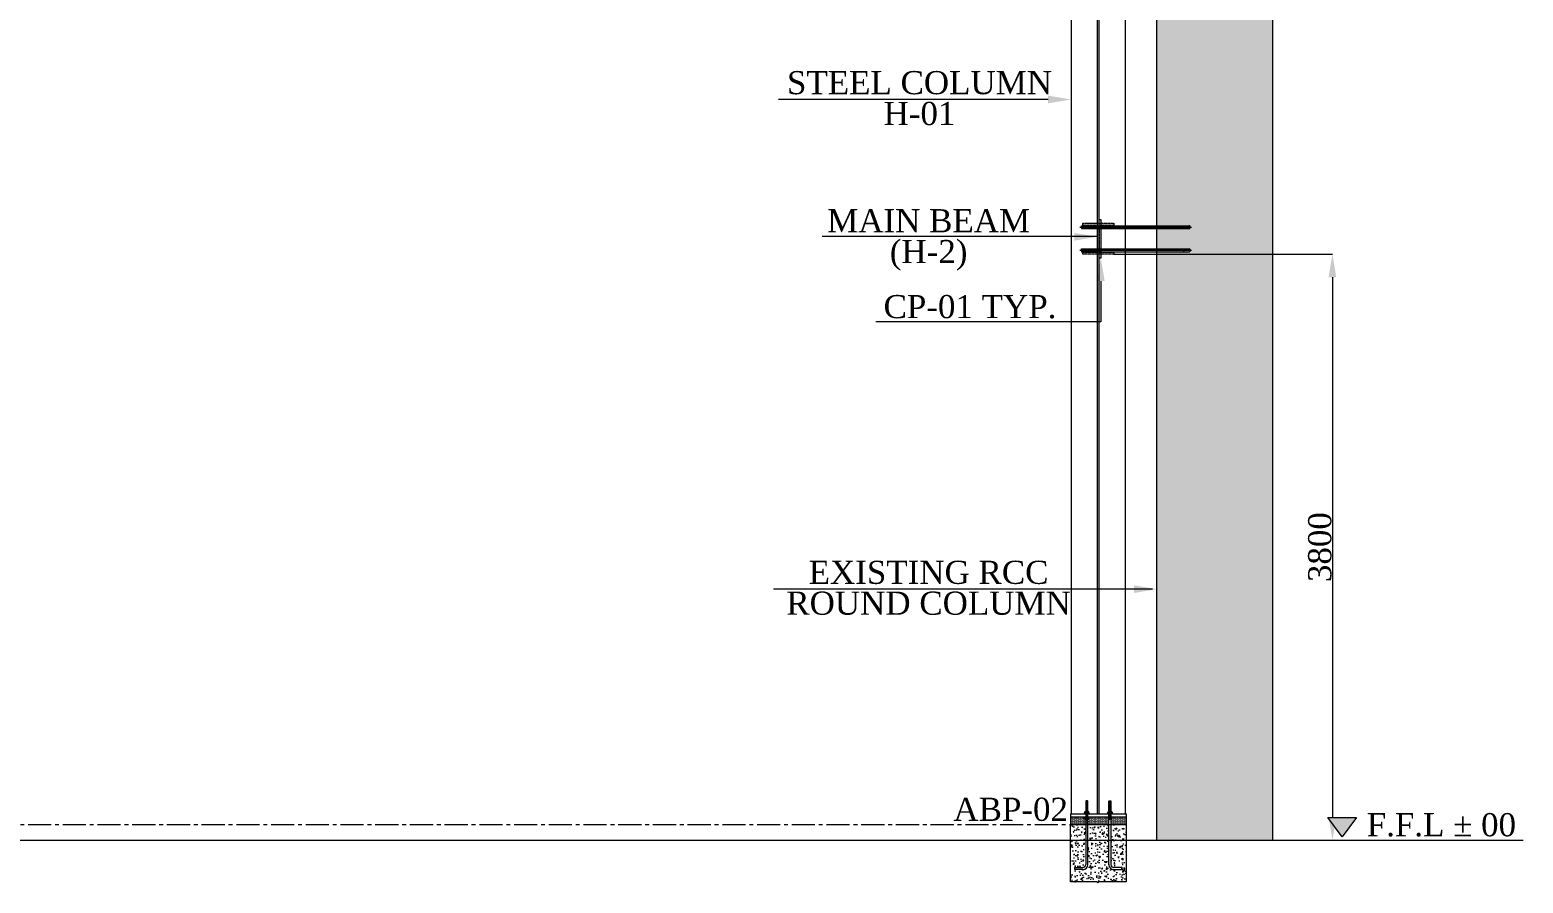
# Model space of a CAD drawing. Header units: millimetres. Extents: x 0 to 13151789, y -1482478 to 0.
# Drawn here: x 12782151 to 12791829, y -1397340 to -1391806 of the extents above; entities that cross this region are included whole.
import ezdxf
from ezdxf.entities.mleader import LeaderData, LeaderLine
from ezdxf.math import Vec2, Vec3

# ---------------------------------------------------------------- set-up
doc = ezdxf.new("R2010")
doc.units = ezdxf.units.MM
doc.header["$LTSCALE"] = 0.4
doc.header["$MEASUREMENT"] = 0
doc.header["$PDMODE"] = 66
doc.linetypes.add('CENTER', pattern=[2, 1.25, -0.25, 0.25, -0.25])
doc.linetypes.add('CENTER2', pattern=[1.125, 0.75, -0.125, 0.125, -0.125])
doc.layers.get('0').update_dxf_attribs({"lineweight": 0})
doc.layers.get('Defpoints').update_dxf_attribs({"lineweight": 0})
for name, color, linetype, lineweight in [('2', 3, 'Continuous', 0), ('Bolt', 255, 'Continuous', 0), ('HATCH', 8, 'Continuous', 0), ('Layer 1', 7, 'Continuous', 0), ('MISCEL', 7, 'Continuous', 0), ('Other object type', 1, 'Continuous', 0), ('Outer Line', 1, 'Continuous', 0)]:
    doc.layers.add(name, color=color, linetype=linetype, lineweight=lineweight)
doc.layers.add('CENTER', color=1, linetype='CENTER')
doc.styles.add('style2', font='ARIALN.TTF')
doc.styles.add('TNROMAN', font='times.ttf')
doc.dimstyles.new('shahid', dxfattribs={"dimtxt": 37.0005, "dimasz": 20, "dimexe": 8, "dimexo": 10, "dimgap": 5, "dimtad": 3, "dimdec": 0, "dimrnd": 1, "dimzin": 0, "dimdsep": 46, "dimtxsty": 'style2', "dimcen": 0.09, "dimclrt": 1, "dimadec": 0, "dimazin": 0, "dimtfac": 1, "dimtdec": 0, "dimtix": 1, "dimtmove": 1, "dimatfit": 3, "dimfxl": 1, "dimtolj": 1, "dimtzin": 0, "dimlwd": 5, "dimlwe": 5, "dimarcsym": 0})

# ---------------------------------------------------------------- blocks, each defined once
blk = doc.blocks.new('*D185')
at = {"layer": 'Defpoints', "color": 0, "lineweight": 0, "transparency": 16777216}
for p in [(12789176.3, -1393261), (12789176.3, -1397061), (12790593.4, -1397061)]:
    blk.add_point(p, dxfattribs=at)
at = {"layer": 'Layer 1', "color": 8, "lineweight": 5, "transparency": 16777216}
for p, q in [((12789176.3, -1393261), (12790593.4, -1393261)), ((12790593.4, -1393411), (12790593.4, -1396911)), ((12789176.3, -1397061), (12790593.4, -1397061))]:
    blk.add_line(p, q, dxfattribs=at)
at = {"layer": 'Layer 1', "color": 8, "lineweight": 0, "transparency": 16777216}
for points in [[(12790568.4, -1393411), (12790618.4, -1393411), (12790593.4, -1393261)], [(12790568.4, -1396911), (12790618.4, -1396911), (12790593.4, -1397061)]]:
    blk.add_solid(points, dxfattribs=at)
at = {"layer": 'Layer 1', "color": 2, "lineweight": 0, "transparency": 16777216, "insert": (12790512.1, -1395161), "char_height": 150, "attachment_point": 5, "rotation": 90, "style": 'TNROMAN'}
blk.add_mtext('\\A1;3800', dxfattribs=at)

msp = doc.modelspace()

# ---------------------------------------------------------------- hatches: boundary and pattern name
at = {"layer": 'Bolt', "linetype": 'Continuous', "lineweight": 0, "ltscale": 20}
h = msp.add_hatch(dxfattribs=at)
h.set_pattern_fill('DOTS', color=4, scale=120)
h.set_pattern_definition([(0, (5183814.4656, -2082298.824), (3.75, 7.5), [0, -7.5])])
h.paths.add_polyline_path([(12789007.9, -1396922.6), (12788999.8, -1396922.6), (12789000.7, -1396922.6, -0.144378), (12788994.6, -1396920.4), (12788994.6, -1396911.8), (12789007.9, -1396911.6), (12789007.9, -1396911), (12788896.3, -1396911), (12788896.3, -1396961), (12789007.9, -1396961)])
h.paths.add_polyline_path([(12788988, -1396921.5, -0.076214), (12788987.2, -1396920.4)], flags=16)
h.paths.add_polyline_path([(12789144.6, -1396922.6), (12789139, -1396922.6), (12789138.1, -1396921.6, -0.085805), (12789137.2, -1396920.4), (12789137.2, -1396912.1), (12789144.6, -1396912.1), (12789144.6, -1396911), (12789007.9, -1396911), (12789007.9, -1396912.1), (12789015.3, -1396912.1), (12789015.3, -1396920.4, -0.085805), (12789014.4, -1396921.6), (12789013.5, -1396922.6), (12789007.9, -1396922.6), (12789007.9, -1396961), (12789144.6, -1396961)])
h.paths.add_polyline_path([(12789256.3, -1396911), (12789157.9, -1396911), (12789157.9, -1396912.1), (12789165.3, -1396912.1), (12789165.3, -1396920.4, -0.076214), (12789164.5, -1396921.5), (12789163.6, -1396922.6), (12789157.9, -1396922.6), (12789157.9, -1396961), (12789256.3, -1396961)])
at = {"layer": 'CENTER', "lineweight": 0}
h = msp.add_hatch(color=256, dxfattribs=at)
h.dxf.hatch_style = 1
h.paths.add_polyline_path([(12789176.3, -1393061), (12788976.3, -1393061), (12788976.3, -1393075), (12789070.3, -1393075), (12789070.3, -1393247), (12788976.3, -1393247), (12788976.3, -1393261), (12789176.3, -1393261), (12789176.3, -1393247), (12789082.3, -1393247), (12789082.3, -1393075), (12789176.3, -1393075)])
at = {"layer": 'HATCH', "lineweight": 0}
h = msp.add_hatch(dxfattribs=at)
h.set_pattern_fill('AR-CONC', color=251, scale=50)
h.set_pattern_definition([(50, (5158747.62, -1966907.05), (358.630091, -31.376067), [37.5, -412.5]), (355, (5158747.62, -1966907.05), (-69.375667, 376.096067), [30, -330]), (100.4514445, (5158777.5, -1966909.67), (289.254423, 344.719995), [31.870096, -350.571056]), (46.1842, (5158747.6, -1966807.05), (533.620665, -82.75964), [56.25, -618.75]), (96.6356355, (5158792.1, -1966813.95), (467.330973, 487.0593), [47.80517, -525.85688]), (351.184164, (5158747.6, -1966807.05), (467.330973, 487.0593), [45, -495]), (21, (5158797.62, -1966832.05), (298.453526, -201.309445), [37.5, -412.5]), (326, (5158797.62, -1966832.05), (121.657666, 362.575023), [30, -330]), (71.4514447, (5158822.5, -1966848.83), (420.111188, 161.265576), [31.870095, -350.571056]), (37.5, (5158747.62, -1966907.05), (6.0799277, 166.446927), [0, -326, 0, -335, 0, -331.25]), (7.5, (5158747.62, -1966907.05), (131.5347687, 197.205856), [0, -191, 0, -318.5, 0, -126.25]), (327.5, (5158636.12, -1966907.05), (266.911218, -11.2774359), [0, -125, 0, -390, 0, -517.5]), (317.5, (5158586.12, -1966907.05), (291.593085, 50.052491), [0, -162.5, 0, -259, 0, -367.5])])
edge = h.paths.add_edge_path()
edge.add_line((12789456.3, -1397061), (12790206.2, -1397061))
edge.add_line((12790206.2, -1397061), (12790206.2, -1388810.5))
edge.add_spline(control_points=[(12790206.2, -1388810.5), (12790131.4, -1388778), (12789791.8, -1388688.9), (12789684.4, -1388880.4), (12789492.5, -1388837.7), (12789456.3, -1388826.3)], knot_values=[54.54987, 54.54987, 54.54987, 54.54987, 264.66847, 503.654048, 562.857576, 562.857576, 562.857576, 562.857576], degree=3, periodic=0)
edge.add_line((12789456.3, -1388826.3), (12789456.3, -1397061))
at = {"layer": 'Other object type', "lineweight": 0, "transparency": 33554526}
h = msp.add_hatch(dxfattribs=at)
h.set_pattern_fill('AR-CONC', color=255, scale=10)
h.set_pattern_definition([(50, (5182350.246, -2080341.03), (71.72601826, -6.2752135), [7.5, -82.5]), (355, (5182350.246, -2080341.03), (-13.87513336, 75.2192134), [6, -66]), (100.4514445, (5182356.22, -2080341.555), (57.8508847, 68.9439991), [6.3740192, -70.1142112]), (46.1842, (5182350.25, -2080321.03), (106.7241331, -16.5519281), [11.25, -123.75]), (96.6356355, (5182359.14, -2080322.41), (93.4661946, 97.4118601), [9.5610342, -105.171376]), (351.184164, (5182350.25, -2080321.03), (93.4661945, 97.41186), [9, -99.0000001]), (21, (5182360.246, -2080326.03), (59.6907052, -40.26188907), [7.5, -82.5]), (326, (5182360.246, -2080326.03), (24.3315332, 72.5150045), [6, -66]), (71.4514447, (5182365.22, -2080329.39), (84.0222377, 32.2531153), [6.374019, -70.1142112]), (37.5, (5182350.246, -2080341.032), (1.21598553, 33.28938538), [0, -65.2, 0, -67, 0, -66.25]), (7.5, (5182350.246, -2080341.032), (26.30695374, 39.44117119), [0, -38.2, 0, -63.7, 0, -25.25]), (327.5, (5182327.946, -2080341.032), (53.38224362, -2.25548717), [0, -25, 0, -78, 0, -103.5]), (317.5, (5182317.946, -2080341.03), (58.31861693, 10.01049823), [0, -32.5, 0, -51.8, 0, -73.5])])
h.paths.add_polyline_path([(12789144.6, -1396961), (12789007.9, -1396961), (12789007.9, -1397219.9, -0.414217), (12788975.3, -1397252.5), (12788924.2, -1397252.5), (12788924.2, -1397239.2), (12788975.3, -1397239.2, 0.414218), (12788994.6, -1397219.9), (12788994.6, -1396961), (12788896.3, -1396961), (12788896.3, -1397331.7), (12789069.3, -1397331.7), (12789072.5, -1397340.5), (12789079, -1397323), (12789082.1, -1397331.7), (12789256.3, -1397331.7), (12789256.3, -1396961), (12789157.9, -1396961), (12789157.9, -1397219.9, 0.414209), (12789177.2, -1397239.2), (12789228.3, -1397239.2), (12789228.3, -1397252.5), (12789177.2, -1397252.5, -0.41421), (12789144.6, -1397219.9)])
at = {"layer": 'Other object type', "lineweight": 0}
h = msp.add_hatch(color=4, dxfattribs=at)
h.dxf.hatch_style = 1
h.paths.add_polyline_path([(12790562.8, -1396913.8), (12790656.4, -1397039.7), (12790750, -1396913.8)])

# ---------------------------------------------------------------- linework, layer by layer
at = {"lineweight": 0, "ltscale": 0.0025}
for points in [[(12788750.3, -1392232.8), (12788900.3, -1392257.8), (12788750.3, -1392282.8)], [(12788920.3, -1393123), (12789070.3, -1393148), (12788920.3, -1393173)], [(12789067.3, -1393436), (12789092.3, -1393286), (12789117.3, -1393436)], [(12789306.3, -1395408.6), (12789456.3, -1395433.6), (12789306.3, -1395458.6)]]:
    msp.add_solid(points, dxfattribs=at)
at = {"layer": '2', "lineweight": 0}
for p, q in [((12788901.3, -1394250.2), (12788901.3, -1389061)), ((12789070.3, -1394250.2), (12789070.3, -1389073)), ((12789082.3, -1394250.2), (12789082.3, -1389073)), ((12789251.3, -1394250.2), (12789251.3, -1389061)), ((12789251.3, -1396891), (12789251.3, -1393273.5)), ((12788901.3, -1396891), (12788901.3, -1393830.5)), ((12789070.3, -1396891), (12789070.3, -1393830.5)), ((12789082.3, -1396891), (12789082.3, -1393830.5)), ((12788896.3, -1396891), (12789256.3, -1396891)), ((12788896.3, -1396891), (12788896.3, -1396911)), ((12789256.3, -1396891), (12789256.3, -1396911)), ((12788896.3, -1396911), (12789256.3, -1396911))]:
    msp.add_line(p, q, dxfattribs=at)
at = {"layer": '2', "lineweight": 0, "const_width": 5}
msp.add_lwpolyline([(12789256.3, -1396911), (12788896.3, -1396911), (12788896.3, -1396891), (12789256.3, -1396891)], close=True, dxfattribs=at)
at = {"layer": 'Bolt', "color": 4, "linetype": 'Continuous', "lineweight": 0, "ltscale": 20}
for p, q in [((12788987.4, -1396912.9), (12788987.4, -1396912.9)), ((12788989, -1396922.3), (12788989, -1396922.3)), ((12788992.1, -1396922.3), (12788992.1, -1396922.3)), ((12788995.2, -1396922.3), (12788995.2, -1396922.3)), ((12788998.3, -1396922.3), (12788998.3, -1396922.3)), ((12789015.5, -1396912.9), (12789015.5, -1396912.9)), ((12789151.5, -1396922.3), (12789151.5, -1396922.3))]:
    msp.add_line(p, q, dxfattribs=at)
at = {"layer": 'CENTER', "lineweight": 0}
msp.add_lwpolyline([(12789070.3, -1393075), (12788976.3, -1393075), (12788976.3, -1393061), (12789176.3, -1393061), (12789176.3, -1393075), (12789082.3, -1393075), (12789082.3, -1393247), (12789176.3, -1393247), (12789176.3, -1393261), (12788976.3, -1393261), (12788976.3, -1393247), (12789070.3, -1393247)], close=True, dxfattribs=at)
at = {"layer": 'MISCEL', "color": 1, "lineweight": 0}
for p, q in [((12788956.8, -1393086), (12789679.4, -1393086)), ((12789072.8, -1393086), (12788964.9, -1393086)), ((12788965.9, -1393077.9), (12788966.3, -1393076.9)), ((12788965.9, -1393086), (12788965.9, -1393077.9)), ((12788965.9, -1393086), (12788965.9, -1393094.1)), ((12788965.9, -1393094.1), (12788966.6, -1393095.2)), ((12788966.3, -1393076.9), (12789387, -1393076.9)), ((12788966.6, -1393095.2), (12789382, -1393095.2)), ((12788967.5, -1393081.1), (12788967.4, -1393091.7)), ((12788968.9, -1393076.9), (12788968.6, -1393095.2)), ((12788970.5, -1393081.1), (12788970.3, -1393091.7)), ((12788972.3, -1393076.9), (12788972, -1393095.2)), ((12788973.9, -1393081.1), (12788973.7, -1393091.7)), ((12788975.7, -1393076.9), (12788975.4, -1393095.2)), ((12788977.3, -1393081.1), (12788977.1, -1393091.7)), ((12788979.2, -1393076.9), (12788978.8, -1393095.2)), ((12788979.1, -1393076.9), (12788978.8, -1393095.2)), ((12788980.7, -1393081.1), (12788980.5, -1393091.7)), ((12788980.8, -1393081.1), (12788980.6, -1393091.7)), ((12788982.6, -1393076.9), (12788982.2, -1393095.2)), ((12788982.5, -1393076.9), (12788982.2, -1393095.2)), ((12788984.2, -1393081.1), (12788984, -1393091.7)), ((12788986, -1393076.9), (12788985.6, -1393095.2)), ((12788987.6, -1393081.1), (12788987.4, -1393091.7)), ((12788989.4, -1393076.9), (12788989, -1393095.2)), ((12788991, -1393081.1), (12788990.8, -1393091.7)), ((12788992.8, -1393076.9), (12788992.4, -1393095.2)), ((12788994.7, -1393081.1), (12788994.5, -1393091.7)), ((12788996.8, -1393076.9), (12788996.4, -1393095.2)), ((12788998.4, -1393081.1), (12788998.2, -1393091.7)), ((12788999.3, -1393076.5), (12788999, -1393094.9)), ((12788999.3, -1393076.9), (12788999, -1393095.2)), ((12789000.9, -1393081.1), (12789000.8, -1393091.7)), ((12789002.7, -1393076.9), (12789002.4, -1393095.2)), ((12789004.3, -1393081.1), (12789004.2, -1393091.7)), ((12789006.1, -1393076.9), (12789005.8, -1393095.2)), ((12789007.7, -1393081.1), (12789007.6, -1393091.7)), ((12789009.5, -1393076.9), (12789009.2, -1393095.2)), ((12789011.1, -1393081.1), (12789011, -1393091.7)), ((12789012.9, -1393076.9), (12789012.6, -1393095.2)), ((12789014.9, -1393081.1), (12789014.7, -1393091.7)), ((12789016.9, -1393076.9), (12789016.6, -1393095.2)), ((12789018.5, -1393081.1), (12789018.3, -1393091.7)), ((12789019.5, -1393076.9), (12789019.2, -1393095.2)), ((12789021.1, -1393081.1), (12789020.9, -1393091.7)), ((12789022.9, -1393076.9), (12789022.6, -1393095.2)), ((12789024.5, -1393081.1), (12789024.3, -1393091.7)), ((12789026.3, -1393076.9), (12789026, -1393095.2)), ((12789027.9, -1393081.1), (12789027.7, -1393091.7)), ((12789029.7, -1393076.9), (12789029.4, -1393095.2)), ((12789031.3, -1393081.1), (12789031.1, -1393091.7)), ((12789033.1, -1393076.9), (12789032.8, -1393095.2)), ((12789034.7, -1393081.1), (12789034.5, -1393091.7)), ((12789036.5, -1393076.9), (12789036.2, -1393095.2)), ((12789038.4, -1393081.1), (12789038.2, -1393091.7)), ((12789040.5, -1393076.9), (12789040.2, -1393095.2)), ((12789042.1, -1393081.1), (12789041.9, -1393091.7)), ((12789043, -1393076.9), (12789042.7, -1393095.2)), ((12789044.7, -1393081.1), (12789044.5, -1393091.7)), ((12789046.4, -1393076.9), (12789046.1, -1393095.2)), ((12789048.1, -1393081.1), (12789047.9, -1393091.7)), ((12789049.8, -1393076.9), (12789049.5, -1393095.2)), ((12789051.5, -1393081.1), (12789051.3, -1393091.7)), ((12789053.2, -1393076.9), (12789052.9, -1393095.2)), ((12789054.9, -1393081.1), (12789054.7, -1393091.7)), ((12789056.6, -1393076.9), (12789056.3, -1393095.2)), ((12789058.3, -1393081.1), (12789058.1, -1393091.7)), ((12789060.1, -1393076.9), (12789059.7, -1393095.2)), ((12789062, -1393081.1), (12789061.8, -1393091.7)), ((12789064, -1393076.9), (12789063.7, -1393095.2)), ((12789064, -1393076.9), (12789063.7, -1393095.2)), ((12789065.7, -1393081.1), (12789065.5, -1393091.7)), ((12789067.4, -1393076.9), (12789067.1, -1393095.2)), ((12789069.1, -1393081.1), (12789068.9, -1393091.7)), ((12789070.8, -1393076.9), (12789070.5, -1393095.2)), ((12789072.5, -1393081.1), (12789072.3, -1393091.7)), ((12789074.2, -1393076.9), (12789073.9, -1393095.2)), ((12789076.2, -1393081.1), (12789076, -1393091.7)), ((12789078.2, -1393076.9), (12789077.9, -1393095.2)), ((12789079.8, -1393081.6), (12789079.7, -1393092.2)), ((12789083.2, -1393081.6), (12789083.1, -1393092.2)), ((12789085, -1393077.4), (12789084.7, -1393095.2)), ((12789086.7, -1393081.6), (12789086.5, -1393092.2)), ((12789088.4, -1393077.4), (12789088.3, -1393086)), ((12789090.4, -1393081.6), (12789090.2, -1393092.2)), ((12789092.4, -1393077.4), (12789092.1, -1393095.2)), ((12789334.6, -1393076.9), (12789663.8, -1393076.9)), ((12789334.6, -1393095.2), (12789663.8, -1393095.2)), ((12789630.6, -1393095.2), (12789630.6, -1393076.9)), ((12789663.8, -1393095.2), (12789664.3, -1393095.2)), ((12788956.8, -1393236), (12789679.4, -1393236)), ((12789072.8, -1393236), (12788964.9, -1393236)), ((12788965.9, -1393227.9), (12788966.3, -1393226.9)), ((12788965.9, -1393236), (12788965.9, -1393227.9)), ((12788965.9, -1393236), (12788965.9, -1393244.1)), ((12788965.9, -1393244.1), (12788966.6, -1393245.2)), ((12788966.3, -1393226.9), (12789387, -1393226.9)), ((12788966.6, -1393245.2), (12789382, -1393245.2)), ((12788967.5, -1393231.1), (12788967.4, -1393241.7)), ((12788968.9, -1393226.9), (12788968.6, -1393245.2)), ((12788970.5, -1393231.1), (12788970.3, -1393241.7)), ((12788972.3, -1393226.9), (12788972, -1393245.2)), ((12788973.9, -1393231.1), (12788973.7, -1393241.7)), ((12788975.7, -1393226.9), (12788975.4, -1393245.2)), ((12788977.3, -1393231.1), (12788977.1, -1393241.7)), ((12788979.2, -1393226.9), (12788978.8, -1393245.2)), ((12788979.1, -1393226.9), (12788978.8, -1393245.2)), ((12788980.7, -1393231.1), (12788980.5, -1393241.7)), ((12788980.8, -1393231.1), (12788980.6, -1393241.7)), ((12788982.6, -1393226.9), (12788982.2, -1393245.2)), ((12788982.5, -1393226.9), (12788982.2, -1393245.2)), ((12788984.2, -1393231.1), (12788984, -1393241.7)), ((12788986, -1393226.9), (12788985.6, -1393245.2)), ((12788987.6, -1393231.1), (12788987.4, -1393241.7)), ((12788989.4, -1393226.9), (12788989, -1393245.2)), ((12788991, -1393231.1), (12788990.8, -1393241.7)), ((12788992.8, -1393226.9), (12788992.4, -1393245.2)), ((12788994.7, -1393231.1), (12788994.5, -1393241.7)), ((12788996.8, -1393226.9), (12788996.4, -1393245.2)), ((12788998.4, -1393231.1), (12788998.2, -1393241.7)), ((12788999.3, -1393226.5), (12788999, -1393244.9)), ((12788999.3, -1393226.9), (12788999, -1393245.2)), ((12789000.9, -1393231.1), (12789000.8, -1393241.7)), ((12789002.7, -1393226.9), (12789002.4, -1393245.2)), ((12789004.3, -1393231.1), (12789004.2, -1393241.7)), ((12789006.1, -1393226.9), (12789005.8, -1393245.2)), ((12789007.7, -1393231.1), (12789007.6, -1393241.7)), ((12789009.5, -1393226.9), (12789009.2, -1393245.2)), ((12789011.1, -1393231.1), (12789011, -1393241.7)), ((12789012.9, -1393226.9), (12789012.6, -1393245.2)), ((12789014.9, -1393231.1), (12789014.7, -1393241.7)), ((12789016.9, -1393226.9), (12789016.6, -1393245.2)), ((12789018.5, -1393231.1), (12789018.3, -1393241.7)), ((12789019.5, -1393226.9), (12789019.2, -1393245.2)), ((12789021.1, -1393231.1), (12789020.9, -1393241.7)), ((12789022.9, -1393226.9), (12789022.6, -1393245.2)), ((12789024.5, -1393231.1), (12789024.3, -1393241.7)), ((12789026.3, -1393226.9), (12789026, -1393245.2)), ((12789027.9, -1393231.1), (12789027.7, -1393241.7)), ((12789029.7, -1393226.9), (12789029.4, -1393245.2)), ((12789031.3, -1393231.1), (12789031.1, -1393241.7)), ((12789033.1, -1393226.9), (12789032.8, -1393245.2)), ((12789034.7, -1393231.1), (12789034.5, -1393241.7)), ((12789036.5, -1393226.9), (12789036.2, -1393245.2)), ((12789038.4, -1393231.1), (12789038.2, -1393241.7)), ((12789040.5, -1393226.9), (12789040.2, -1393245.2)), ((12789042.1, -1393231.1), (12789041.9, -1393241.7)), ((12789043, -1393226.9), (12789042.7, -1393245.2)), ((12789044.7, -1393231.1), (12789044.5, -1393241.7)), ((12789046.4, -1393226.9), (12789046.1, -1393245.2)), ((12789048.1, -1393231.1), (12789047.9, -1393241.7)), ((12789049.8, -1393226.9), (12789049.5, -1393245.2)), ((12789051.5, -1393231.1), (12789051.3, -1393241.7)), ((12789053.2, -1393226.9), (12789052.9, -1393245.2)), ((12789054.9, -1393231.1), (12789054.7, -1393241.7)), ((12789056.6, -1393226.9), (12789056.3, -1393245.2)), ((12789058.3, -1393231.1), (12789058.1, -1393241.7)), ((12789060.1, -1393226.9), (12789059.7, -1393245.2)), ((12789062, -1393231.1), (12789061.8, -1393241.7)), ((12789064, -1393226.9), (12789063.7, -1393245.2)), ((12789064, -1393226.9), (12789063.7, -1393245.2)), ((12789065.7, -1393231.1), (12789065.5, -1393241.7)), ((12789067.4, -1393226.9), (12789067.1, -1393245.2)), ((12789069.1, -1393231.1), (12789068.9, -1393241.7)), ((12789070.8, -1393226.9), (12789070.5, -1393245.2)), ((12789072.5, -1393231.1), (12789072.3, -1393241.7)), ((12789074.2, -1393226.9), (12789073.9, -1393245.2)), ((12789076.2, -1393231.1), (12789076, -1393241.7)), ((12789078.2, -1393226.9), (12789077.9, -1393245.2)), ((12789079.8, -1393231.6), (12789079.7, -1393242.2)), ((12789083.2, -1393231.6), (12789083.1, -1393242.2)), ((12789085, -1393227.4), (12789084.7, -1393245.2)), ((12789086.7, -1393231.6), (12789086.5, -1393242.2)), ((12789088.4, -1393227.4), (12789088.3, -1393236)), ((12789090.4, -1393231.6), (12789090.2, -1393242.2)), ((12789092.4, -1393227.4), (12789092.1, -1393245.2)), ((12789334.6, -1393226.9), (12789663.8, -1393226.9)), ((12789334.6, -1393245.2), (12789663.8, -1393245.2)), ((12789630.6, -1393245.2), (12789630.6, -1393226.9)), ((12789663.8, -1393245.2), (12789664.3, -1393245.2))]:
    msp.add_line(p, q, dxfattribs=at)
at = {"layer": 'MISCEL', "lineweight": 0}
for p, q in [((12789021.1, -1396889.4), (12788981.4, -1396889.4)), ((12788981.4, -1396891), (12788981.4, -1396889.4)), ((12789021.1, -1396891), (12788981.4, -1396891)), ((12788986, -1396889.4), (12788986, -1396891)), ((12788987.2, -1396880.5), (12788988.9, -1396878.3)), ((12788987.2, -1396880.5), (12788987.2, -1396888.8)), ((12789015.3, -1396888.8), (12788987.2, -1396888.8)), ((12789013.5, -1396878.3), (12788988.9, -1396878.3)), ((12788994.4, -1396879.1), (12789007.7, -1396878.9)), ((12788996.2, -1396807), (12788994.6, -1396808.6)), ((12788994.6, -1396808.6), (12788994.6, -1397219.9)), ((12788994.6, -1396809.6), (12789007.7, -1396809.3)), ((12788994.6, -1396813), (12789007.9, -1396812.7)), ((12788994.6, -1396820.2), (12789007.9, -1396820)), ((12788994.6, -1396827.5), (12789007.9, -1396827.2)), ((12788994.6, -1396834.7), (12789007.7, -1396834.5)), ((12788994.6, -1396842), (12789007.9, -1396841.8)), ((12788994.6, -1396849.2), (12789007.9, -1396849)), ((12788994.6, -1396858.4), (12789007.9, -1396858.2)), ((12788994.6, -1396865.7), (12789007.9, -1396865.5)), ((12788994.6, -1396874.9), (12789007.9, -1396874.6)), ((12788994.6, -1396876.7), (12789007.9, -1396876.5)), ((12788994.6, -1396885.5), (12788994.6, -1396894.4)), ((12788994.8, -1396881.7), (12789008, -1396881.4)), ((12788995, -1396809.3), (12789006.3, -1396809.1)), ((12788995.1, -1396816.6), (12789007.9, -1396816.4)), ((12788995.2, -1396823.8), (12789007.9, -1396823.6)), ((12788995.4, -1396831.1), (12789007.9, -1396830.9)), ((12788995.5, -1396838.3), (12789006.8, -1396838.1)), ((12788995.5, -1396854.8), (12789006.8, -1396854.6)), ((12788995.6, -1396845.6), (12789007, -1396845.4)), ((12788995.6, -1396852.9), (12789007, -1396852.7)), ((12788995.6, -1396862), (12789007, -1396861.9)), ((12788995.6, -1396869.3), (12789007, -1396869.1)), ((12788995.6, -1396871.2), (12789007, -1396871)), ((12788995.6, -1396883.8), (12789007, -1396883.6)), ((12789006.3, -1396807), (12788996.2, -1396807)), ((12789007.9, -1396808.6), (12789006.3, -1396807)), ((12789007.9, -1397219.9), (12789007.9, -1396808.6)), ((12789015.3, -1396880.5), (12789013.5, -1396878.3)), ((12789015.3, -1396888.8), (12789015.3, -1396880.5)), ((12789016.5, -1396889.4), (12789016.5, -1396891)), ((12789021.1, -1396891), (12789021.1, -1396889.4)), ((12789131.4, -1396889.4), (12789171.1, -1396889.4)), ((12789131.4, -1396891), (12789131.4, -1396889.4)), ((12789131.4, -1396891), (12789171.1, -1396891)), ((12789136, -1396889.4), (12789136, -1396891)), ((12789137.2, -1396880.5), (12789139, -1396878.3)), ((12789137.2, -1396888.8), (12789137.2, -1396880.5)), ((12789137.2, -1396888.8), (12789165.3, -1396888.8)), ((12789139, -1396878.3), (12789163.6, -1396878.3)), ((12789157.7, -1396881.7), (12789144.5, -1396881.4)), ((12789144.6, -1396808.6), (12789146.2, -1396807)), ((12789144.6, -1397219.9), (12789144.6, -1396808.6)), ((12789157.9, -1396842), (12789144.6, -1396841.8)), ((12789157.9, -1396849.2), (12789144.6, -1396849)), ((12789157.9, -1396858.4), (12789144.6, -1396858.2)), ((12789157.9, -1396865.7), (12789144.6, -1396865.5)), ((12789157.9, -1396874.9), (12789144.6, -1396874.6)), ((12789157.9, -1396876.7), (12789144.6, -1396876.5)), ((12789157.9, -1396809.6), (12789144.8, -1396809.3)), ((12789158, -1396813), (12789144.8, -1396812.7)), ((12789158, -1396820.2), (12789144.8, -1396820)), ((12789158, -1396834.7), (12789144.8, -1396834.5)), ((12789158.1, -1396879.1), (12789144.8, -1396878.9)), ((12789158.1, -1396827.5), (12789144.9, -1396827.2)), ((12789156.9, -1396845.6), (12789145.6, -1396845.4)), ((12789156.9, -1396852.9), (12789145.6, -1396852.7)), ((12789156.9, -1396862), (12789145.6, -1396861.9)), ((12789156.9, -1396869.3), (12789145.6, -1396869.1)), ((12789156.9, -1396871.2), (12789145.6, -1396871)), ((12789156.9, -1396883.8), (12789145.6, -1396883.6)), ((12789157, -1396816.6), (12789145.7, -1396816.4)), ((12789157, -1396823.8), (12789145.7, -1396823.6)), ((12789157, -1396838.3), (12789145.7, -1396838.1)), ((12789157, -1396854.8), (12789145.7, -1396854.6)), ((12789157.1, -1396811.1), (12789145.8, -1396810.9)), ((12789157.1, -1396831.1), (12789145.8, -1396830.9)), ((12789146.2, -1396807), (12789156.3, -1396807)), ((12789156.3, -1396807), (12789157.9, -1396808.6)), ((12789157.9, -1396808.6), (12789157.9, -1397219.9)), ((12789157.9, -1396885.5), (12789157.9, -1396894.4)), ((12789165.3, -1396880.5), (12789163.6, -1396878.3)), ((12789165.3, -1396880.5), (12789165.3, -1396888.8)), ((12789166.5, -1396889.4), (12789166.5, -1396891)), ((12789171.1, -1396891), (12789171.1, -1396889.4)), ((12789015.3, -1396912.1), (12788987.2, -1396912.1)), ((12788987.2, -1396920.4), (12788987.2, -1396912.1)), ((12788987.2, -1396920.4), (12788988.9, -1396922.6)), ((12789013.5, -1396922.6), (12788988.9, -1396922.6)), ((12788994.6, -1396903.4), (12789007.9, -1396903.2)), ((12788994.6, -1396904.5), (12789007.9, -1396904.3)), ((12788994.6, -1396911.8), (12789007.9, -1396911.6)), ((12788994.6, -1396920.4), (12788994.6, -1396912.1)), ((12788994.6, -1396919.1), (12789007.9, -1396918.8)), ((12788994.6, -1396926.9), (12789007.9, -1396926.7)), ((12788995.7, -1396897.7), (12789007, -1396897.5)), ((12788995.7, -1396908.2), (12789007, -1396908)), ((12788995.7, -1396915.4), (12789007, -1396915.2)), ((12788995.7, -1396922.7), (12789007, -1396922.5)), ((12789015.3, -1396920.4), (12789013.5, -1396922.6)), ((12789015.3, -1396912.1), (12789015.3, -1396920.4)), ((12789137.2, -1396912.1), (12789165.3, -1396912.1)), ((12789137.2, -1396912.1), (12789137.2, -1396920.4)), ((12789137.2, -1396920.4), (12789139, -1396922.6)), ((12789139, -1396922.6), (12789163.6, -1396922.6)), ((12789157.9, -1396903.4), (12789144.6, -1396903.2)), ((12789157.9, -1396904.5), (12789144.6, -1396904.3)), ((12789157.9, -1396911.8), (12789144.6, -1396911.6)), ((12789157.9, -1396919.1), (12789144.6, -1396918.8)), ((12789157.9, -1396926.9), (12789144.6, -1396926.7)), ((12789156.8, -1396897.7), (12789145.5, -1396897.5)), ((12789156.8, -1396908.2), (12789145.5, -1396908)), ((12789156.8, -1396915.4), (12789145.5, -1396915.2)), ((12789156.8, -1396922.7), (12789145.5, -1396922.5)), ((12789157.9, -1396920.4), (12789157.9, -1396912.1)), ((12789165.3, -1396920.4), (12789163.6, -1396922.6)), ((12789165.3, -1396920.4), (12789165.3, -1396912.1)), ((12788924.2, -1397252.5), (12788924.2, -1397239.2)), ((12788924.2, -1397239.2), (12788975.3, -1397239.2)), ((12788975.3, -1397252.5), (12788924.2, -1397252.5)), ((12789228.3, -1397239.2), (12789177.2, -1397239.2)), ((12789177.2, -1397252.5), (12789228.3, -1397252.5)), ((12789228.3, -1397252.5), (12789228.3, -1397239.2))]:
    msp.add_line(p, q, dxfattribs=at)
at = {"layer": 'MISCEL', "color": 1, "lineweight": 0}
for centre in [(12789663.8, -1393086), (12789663.8, -1393236)]:
    msp.add_arc(centre, 9.17, 269.96627, 90, dxfattribs=at)
at = {"layer": 'MISCEL', "lineweight": 0}
for centre, radius, start, end in [((12788990.9, -1396882.6), 4.3, 30.15902, 149.84098), ((12789001.3, -1396889.6), 11.3, 54.12444, 125.87556), ((12789011.6, -1396882.6), 4.3, 30.15902, 149.84098), ((12789140.9, -1396882.6), 4.3, 30.15902, 149.84098), ((12789151.3, -1396889.6), 11.3, 54.12444, 125.87556), ((12789161.6, -1396882.6), 4.3, 30.15902, 149.84098), ((12788990.9, -1396918.3), 4.3, 210.15902, 329.84098), ((12789001.3, -1396911.3), 11.3, 234.12444, 305.87556), ((12789011.6, -1396918.3), 4.3, 210.15902, 329.84098), ((12789140.9, -1396918.3), 4.3, 210.15902, 329.84098), ((12789151.3, -1396911.3), 11.3, 234.12444, 305.87556), ((12789161.6, -1396918.3), 4.3, 210.15902, 329.84098), ((12788975.3, -1397219.9), 32.6, 270, 0), ((12788975.3, -1397219.9), 19.3, 270, 0), ((12789177.2, -1397219.9), 32.6, 180, 270), ((12789177.2, -1397219.9), 19.3, 180, 270)]:
    msp.add_arc(centre, radius, start, end, dxfattribs=at)
at = {"layer": 'Other object type', "color": 241, "lineweight": 0}
for p, q in [((12789456.3, -1397061), (12789456.3, -1388826.3)), ((12790206.2, -1397061), (12790206.2, -1388810.5)), ((12772779, -1397061), (12791829.4, -1397061))]:
    msp.add_line(p, q, dxfattribs=at)
at = {"layer": 'Other object type', "color": 0, "lineweight": 0}
for p, q in [((12788750.3, -1392257.8), (12787002.4, -1392257.8)), ((12789070.3, -1393147), (12787287, -1393147)), ((12789092.3, -1393436), (12789092.3, -1393699.2)), ((12789092.3, -1393699.2), (12787633.1, -1393699.2)), ((12789426.3, -1395433.6), (12786970.8, -1395433.6))]:
    msp.add_line(p, q, dxfattribs=at)
at = {"layer": 'Other object type', "color": 241, "linetype": 'CENTER2', "lineweight": 0, "ltscale": 500}
msp.add_line((12774264.2, -1396961), (12789131.3, -1396961), dxfattribs=at)
at = {"layer": 'Other object type', "color": 241, "lineweight": 0}
msp.add_lwpolyline([(12789082.3, -1393036), (12789092.3, -1393036), (12789092.3, -1393286), (12789082.3, -1393286)], close=True, dxfattribs=at)
at = {"layer": 'Other object type', "color": 255, "lineweight": 0, "transparency": 33554526}
msp.add_lwpolyline([(12789256.3, -1396961), (12789256.3, -1397331.7), (12789082.1, -1397331.7), (12789079, -1397323), (12789072.5, -1397340.5), (12789069.3, -1397331.7), (12788896.3, -1397331.7), (12788896.3, -1396961)], close=True, dxfattribs=at)
at = {"layer": 'Other object type', "color": 4, "lineweight": 0}
msp.add_lwpolyline([(12790750, -1396913.8), (12790656.4, -1397039.7), (12790562.8, -1396913.8)], close=True, dxfattribs=at)
at = {"layer": 'Outer Line', "color": 0, "lineweight": 0}
for p, q in [((12788896.3, -1396911), (12788896.3, -1396961)), ((12789256.3, -1396911), (12789256.3, -1396961))]:
    msp.add_line(p, q, dxfattribs=at)

# ---------------------------------------------------------------- texts
at = {"layer": 'Outer Line', "color": 0, "lineweight": 0, "style": 'TNROMAN'}
for s, p in [('ABP-02', (12788136.5, -1396936.4)), ('F.F.L ± 00 ', (12790815.6, -1397036.4))]:
    msp.add_text(s, height=150, dxfattribs=at).set_placement(p)

# ---------------------------------------------------------------- dimensions: what is measured, and where the dimension line sits
at = {"layer": 'Layer 1', "color": 0, "lineweight": 0}
dim = msp.add_aligned_dim(p1=(12789176.3, -1393261), p2=(12789176.3, -1397061), distance=1417.1, dimstyle='shahid', override={"dimtxt": 150, "dimasz": 150, "dimexe": 0, "dimexo": 0, "dimtxsty": 'TNROMAN', "dimclrd": 8, "dimclre": 8, "dimclrt": 2}, dxfattribs=at)
dim.commit()
dim.dimension.update_dxf_attribs({"geometry": '*D185', "text_midpoint": (12790512.1, -1395161)})

# ---------------------------------------------------------------- leaders
at = {"layer": 'Outer Line', "color": 0, "lineweight": 0}
ml = msp.add_multileader_mtext('Standard', dxfattribs=at)
ml.set_content('STEEL COLUMN\\PH-01 ', color=7, style='TNROMAN')
ml.set_leader_properties(color=215)
ml.build(insert=Vec2(0, 0))
ml.multileader.update_dxf_attribs({"dogleg_length": 92.4, "arrow_head_size": 50})
ctx = ml.context
ctx.base_point, ctx.char_height, ctx.arrow_head_size, ctx.landing_gap_size, ctx.plane_origin = Vec3(12787035.7, -1392149.8), 150, 50, 50, Vec3(12715483.3, -1396277.3)
ctx.text_align_type = 1
ctx.mtext.insert, ctx.mtext.width, ctx.mtext.defined_height, ctx.mtext.alignment, ctx.mtext.line_spacing_factor, ctx.mtext.flow_direction = Vec3(12787917, -1392073.5), 2692.609, 304.4, 2, 0.8, 5
ml = msp.add_multileader_mtext('Standard', dxfattribs=at)
ml.set_content('MAIN BEAM \\P(H-2)', color=7, style='TNROMAN')
ml.set_leader_properties(color=215)
ml.build(insert=Vec2(0, 0))
ml.multileader.update_dxf_attribs({"dogleg_length": 92.4, "arrow_head_size": 50})
ctx = ml.context
ctx.base_point, ctx.char_height, ctx.arrow_head_size, ctx.landing_gap_size, ctx.plane_origin = Vec3(12787287.5, -1393067.8), 150, 50, 50, Vec3(12715513.3, -1397172.9)
ctx.text_align_type = 1
ctx.mtext.insert, ctx.mtext.width, ctx.mtext.defined_height, ctx.mtext.alignment, ctx.mtext.line_spacing_factor, ctx.mtext.flow_direction = Vec3(12787976.3, -1392969.1), 2692.609, 304.4, 2, 0.8, 5
ml = msp.add_multileader_mtext('Standard', dxfattribs=at)
ml.set_content('CP-01 TYP.', color=7, style='TNROMAN')
ml.set_leader_properties(color=215)
ml.build(insert=Vec2(0, 0))
ml.multileader.update_dxf_attribs({"dogleg_length": 92.4, "arrow_head_size": 50})
ctx = ml.context
ctx.base_point, ctx.char_height, ctx.arrow_head_size, ctx.landing_gap_size, ctx.plane_origin = Vec3(12787658.4, -1393602.8), 150, 50, 50, Vec3(12715192.9, -1389519.7)
ctx.text_align_type = 1
ctx.mtext.insert, ctx.mtext.rotation, ctx.mtext.width, ctx.mtext.defined_height, ctx.mtext.alignment, ctx.mtext.line_spacing_factor, ctx.mtext.flow_direction = Vec3(12788244.2, -1393526.1), 6.283185, 1986.677, 304.4, 2, 0.8, 5
ml = msp.add_multileader_mtext('Standard', dxfattribs=at)
ml.set_content('EXISTING RCC ROUND COLUMN ', color=7, style='TNROMAN')
ml.set_leader_properties(color=215)
ml.build(insert=Vec2(0, 0))
ml.multileader.update_dxf_attribs({"dogleg_length": 92.4, "arrow_head_size": 50})
ctx = ml.context
ctx.base_point, ctx.char_height, ctx.arrow_head_size, ctx.landing_gap_size, ctx.plane_origin = Vec3(12787027.8, -1395326.1), 150, 50, 50, Vec3(12717492.7, -1399453.1)
ctx.text_align_type = 1
ctx.mtext.insert, ctx.mtext.width, ctx.mtext.defined_height, ctx.mtext.alignment, ctx.mtext.line_spacing_factor, ctx.mtext.flow_direction = Vec3(12787975.7, -1395249.4), 1859.79, 304.4, 2, 0.8, 5

doc.saveas('drawing.dxf')
